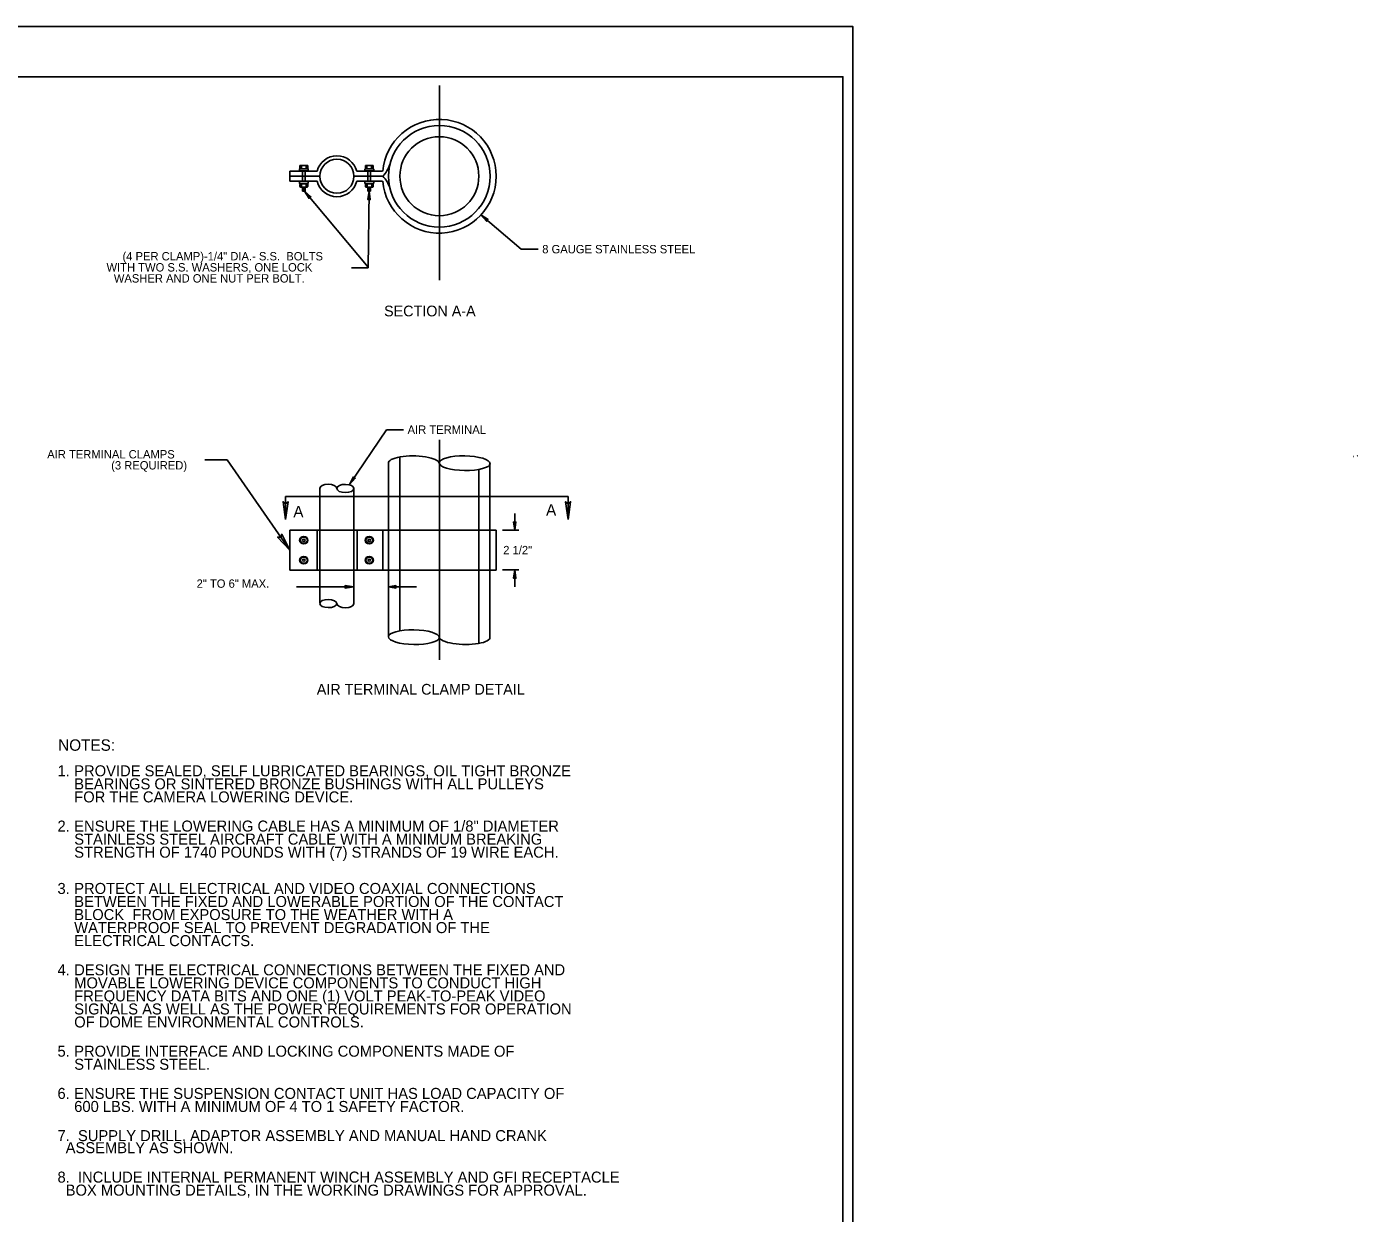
# Model space of a CAD drawing. Extents: x 506709 to 507908, y 495516 to 496176.
# Drawn here: x 507509.6 to 507908.4, y 495820.8 to 496176.4 of the extents above; entities that cross this region are included whole.
import ezdxf

# ---------------------------------------------------------------- set-up
doc = ezdxf.new("R2010")
doc.units = 0
doc.layers.add('1', color=7, linetype='Continuous')
doc.layers.add('41', color=7, linetype='Continuous')

msp = doc.modelspace()

# ---------------------------------------------------------------- linework, layer by layer
at = {"layer": '1'}
for p, q in [((507757.26, 496176.37), (506709.09, 496176.37)), ((507754.26, 496161.37), (506764.26, 496161.37)), ((507633.33, 496100.43), (507633.33, 496158.71)), ((507754.26, 495531.37), (507754.26, 496161.37)), ((507591.53, 496134.76), (507593.87, 496134.76)), ((507591.53, 496134.76), (507591.53, 496133.78)), ((507591.98, 496134.76), (507591.98, 496133.78)), ((507593.41, 496134.76), (507593.41, 496133.78)), ((507593.87, 496134.76), (507593.87, 496133.78)), ((507611.16, 496134.76), (507613.5, 496134.76)), ((507611.16, 496134.76), (507611.16, 496133.78)), ((507611.61, 496134.76), (507611.61, 496133.78)), ((507613.04, 496134.76), (507613.04, 496133.78)), ((507613.5, 496134.76), (507613.5, 496133.78)), ((507596.71, 496133.04), (507588.5, 496133.04)), ((507588.5, 496133.04), (507588.5, 496130.05)), ((507588.5, 496131.54), (507597.55, 496131.54)), ((507591.38, 496133.29), (507591.38, 496133.63)), ((507591.53, 496133.78), (507593.87, 496133.78)), ((507591.55, 496133.78), (507593.86, 496133.78)), ((507591.55, 496133.14), (507593.86, 496133.14)), ((507592.31, 496133.14), (507592.31, 496129.94)), ((507593.09, 496133.14), (507593.09, 496129.94)), ((507593.87, 496133.78), (507593.87, 496133.78)), ((507594.02, 496133.63), (507594.02, 496133.29)), ((507607.73, 496131.53), (507616.36, 496131.53)), ((507616.27, 496133.04), (507608.58, 496133.04)), ((507611.01, 496133.29), (507611.01, 496133.63)), ((507611.16, 496133.78), (507613.5, 496133.78)), ((507611.17, 496133.78), (507613.49, 496133.78)), ((507611.17, 496133.14), (507613.49, 496133.14)), ((507611.94, 496133.14), (507611.94, 496129.94)), ((507612.72, 496133.14), (507612.72, 496129.94)), ((507613.5, 496133.78), (507613.5, 496133.78)), ((507613.65, 496133.63), (507613.65, 496133.29)), ((507596.71, 496130.05), (507588.5, 496130.05)), ((507591.38, 496129.45), (507591.38, 496129.79)), ((507591.53, 496128.43), (507591.53, 496129.1)), ((507591.55, 496129.94), (507593.86, 496129.94)), ((507591.55, 496129.3), (507593.86, 496129.3)), ((507591.69, 496129.25), (507593.71, 496129.25)), ((507591.69, 496128.28), (507593.71, 496128.28)), ((507592.04, 496128.43), (507592.04, 496129.1)), ((507592.31, 496127.07), (507592.31, 496128.28)), ((507592.31, 496127.07), (507593.09, 496127.07)), ((507592.43, 496128.22), (507593.03, 496128.22)), ((507592.43, 496128.04), (507593.03, 496128.04)), ((507592.43, 496127.85), (507593.03, 496127.85)), ((507592.43, 496127.65), (507593.03, 496127.65)), ((507592.43, 496127.46), (507593.03, 496127.46)), ((507592.43, 496127.26), (507593.03, 496127.26)), ((507592.96, 496127.07), (507612.03, 496104.33)), ((507593.09, 496127.07), (507593.09, 496128.28)), ((507593.43, 496128.43), (507593.43, 496129.1)), ((507593.87, 496129.1), (507593.87, 496128.43)), ((507594.02, 496129.79), (507594.02, 496129.45)), ((507616.27, 496130.05), (507608.58, 496130.05)), ((507611.01, 496129.45), (507611.01, 496129.79)), ((507611.16, 496128.43), (507611.16, 496129.1)), ((507611.17, 496129.94), (507613.49, 496129.94)), ((507611.17, 496129.3), (507613.49, 496129.3)), ((507611.32, 496129.25), (507613.34, 496129.25)), ((507611.32, 496128.28), (507613.34, 496128.28)), ((507611.67, 496128.43), (507611.67, 496129.1)), ((507611.94, 496127.07), (507611.94, 496128.28)), ((507611.94, 496127.07), (507612.72, 496127.07)), ((507612.29, 496127.07), (507612.03, 496104.12)), ((507612.06, 496128.22), (507612.66, 496128.22)), ((507612.06, 496128.04), (507612.66, 496128.04)), ((507612.06, 496127.85), (507612.66, 496127.85)), ((507612.06, 496127.65), (507612.66, 496127.65)), ((507612.06, 496127.46), (507612.66, 496127.46)), ((507612.06, 496127.26), (507612.66, 496127.26)), ((507612.72, 496127.07), (507612.72, 496128.28)), ((507613.05, 496128.43), (507613.05, 496129.1)), ((507613.5, 496129.1), (507613.5, 496128.43)), ((507613.65, 496129.79), (507613.65, 496129.45)), ((507645.8, 496119.94), (507657.89, 496109.65)), ((507662.91, 496109.65), (507657.89, 496109.65)), ((507607.01, 496104.12), (507612.03, 496104.12)), ((507606.45, 496039.14), (507617.54, 496055.59)), ((507622.55, 496055.59), (507617.54, 496055.59)), ((507633.33, 496052.53), (507633.33, 495986.64)), ((507621.53, 496047.45), (507621.53, 495995.34)), ((507907.2, 496047.61), (507907.31, 496047.61)), ((507907.2, 496047.61), (507907.2, 496047.61)), ((507907.2, 496047.61), (507907.2, 496047.61)), ((507908.42, 496047.82), (507908.43, 496047.83)), ((507908.42, 496047.82), (507908.44, 496047.82)), ((507908.43, 496047.82), (507908.42, 496047.82)), ((507569.76, 496046.56), (507563.02, 496046.56)), ((507588.5, 496019.5), (507569.76, 496046.56)), ((507618.1, 496045.56), (507618.1, 496025.48)), ((507645.15, 496043.67), (507645.15, 495991.56)), ((507648.5, 496045.56), (507648.5, 496025.48)), ((507594.1, 496035.56), (507587.24, 496035.56)), ((507587.24, 496035.56), (507587.24, 496028.7)), ((507594.1, 496035.56), (507665.03, 496035.56)), ((507597.48, 496025.47), (507597.48, 496038.01)), ((507607.73, 496025.48), (507607.73, 496038.02)), ((507665.03, 496035.56), (507671.89, 496035.56)), ((507671.89, 496035.56), (507671.89, 496028.7)), ((507655.92, 496030.49), (507655.92, 496025.48)), ((507588.5, 496025.48), (507588.5, 496013.52)), ((507588.5, 496025.48), (507650.35, 496025.48)), ((507591.54, 496022.49), (507592.12, 496023.4)), ((507592.12, 496023.4), (507593.28, 496023.4)), ((507593.28, 496023.4), (507593.87, 496022.49)), ((507596.71, 496025.48), (507596.71, 496013.52)), ((507597.48, 496025.47), (507597.48, 496013.52)), ((507607.73, 496025.48), (507607.73, 496013.52)), ((507608.68, 496025.48), (507608.68, 496013.52)), ((507611.17, 496022.49), (507611.75, 496023.4)), ((507611.75, 496023.4), (507612.91, 496023.4)), ((507612.91, 496023.4), (507613.5, 496022.49)), ((507616.36, 496025.48), (507616.36, 496013.52)), ((507618.1, 496025.48), (507618.1, 496013.52)), ((507648.5, 496025.48), (507648.5, 496013.52)), ((507650.35, 496025.48), (507650.35, 496013.52)), ((507652.23, 496025.48), (507657.18, 496025.48)), ((507592.12, 496021.58), (507591.54, 496022.49)), ((507593.28, 496021.58), (507592.12, 496021.58)), ((507593.87, 496022.49), (507593.28, 496021.58)), ((507611.75, 496021.58), (507611.17, 496022.49)), ((507612.91, 496021.58), (507611.75, 496021.58)), ((507613.5, 496022.49), (507612.91, 496021.58)), ((507591.54, 496016.51), (507592.12, 496017.42)), ((507592.12, 496015.6), (507591.54, 496016.51)), ((507592.12, 496017.42), (507593.28, 496017.42)), ((507593.28, 496015.6), (507592.12, 496015.6)), ((507593.28, 496017.42), (507593.87, 496016.51)), ((507593.87, 496016.51), (507593.28, 496015.6)), ((507611.17, 496016.51), (507611.75, 496017.42)), ((507611.75, 496015.6), (507611.17, 496016.51)), ((507611.75, 496017.42), (507612.91, 496017.42)), ((507612.91, 496015.6), (507611.75, 496015.6)), ((507612.91, 496017.42), (507613.5, 496016.51)), ((507613.5, 496016.51), (507612.91, 496015.6)), ((507588.5, 496013.52), (507650.35, 496013.52)), ((507597.48, 496013.51), (507597.48, 496003.68)), ((507607.73, 496013.52), (507607.73, 496003.5)), ((507618.1, 496013.52), (507618.1, 495993.44)), ((507648.5, 496013.52), (507648.5, 495993.44)), ((507652.23, 496013.59), (507657.18, 496013.59)), ((507655.92, 496008.57), (507655.92, 496013.59)), ((507607.73, 496008.51), (507590.57, 496008.51)), ((507618.1, 496008.5), (507626.45, 496008.5))]:
    msp.add_line(p, q, dxfattribs=at)
for points in [[(507592.96, 496127.07), (507594.3, 496124.92), (507594.4, 496125.35), (507594.85, 496125.38)], [(507592.96, 496127.07), (507594.3, 496124.92), (507594.4, 496125.35), (507594.85, 496125.38)], [(507612.29, 496127.07), (507611.9, 496124.56), (507612.26, 496124.83), (507612.62, 496124.55)], [(507645.8, 496119.94), (507647.48, 496118.04), (507647.51, 496118.48), (507647.94, 496118.58)], [(507606.45, 496039.14), (507608.15, 496041.03), (507607.71, 496041), (507607.56, 496041.43)], [(507587.24, 496028.7), (507587.99, 496033.99), (507587.24, 496033.42), (507586.48, 496033.99)], [(507671.89, 496028.7), (507672.65, 496033.99), (507671.89, 496033.42), (507671.14, 496033.99)], [(507671.89, 496028.7), (507672.65, 496033.99), (507671.89, 496033.42), (507671.14, 496033.99)], [(507655.92, 496025.48), (507656.28, 496027.99), (507655.92, 496027.72), (507655.56, 496027.99)], [(507655.92, 496025.48), (507656.28, 496027.99), (507655.92, 496027.72), (507655.56, 496027.99)], [(507588.5, 496019.5), (507586.11, 496024.28), (507585.81, 496023.38), (507584.87, 496023.42)], [(507588.5, 496019.5), (507586.11, 496024.28), (507585.81, 496023.38), (507584.87, 496023.42)], [(507655.92, 496013.59), (507655.56, 496011.07), (507655.92, 496011.34), (507656.28, 496011.07)], [(507607.73, 496008.51), (507605.09, 496008.89), (507605.37, 496008.51), (507605.09, 496008.13)], [(507618.1, 496008.5), (507620.29, 496008.13), (507620.06, 496008.5), (507620.29, 496008.88)]]:
    msp.add_lwpolyline(points, close=True, dxfattribs=at)
for radius in [15.23, 15.23, 11.83, 11.83]:
    msp.add_circle((507633.33, 496131.54), radius, dxfattribs=at)
for centre, radius, start, end in [((507633.33, 496131.54), 17.03, 184.9954, 174.9795), ((507602.64, 496131.54), 6.12, 14.1367, 165.8633), ((507602.64, 496131.54), 5.09, 0, 180), ((507609.62, 496138.05), 9.38, 315.9238, 341.5544), ((507602.64, 496131.54), 5.09, 180, 0), ((507609.64, 496124.99), 9.38, 18.5992, 44.2298), ((507602.64, 496131.54), 6.12, 194.136, 345.864)]:
    msp.add_arc(centre, radius, start, end, dxfattribs=at)
for centre, major_axis, ratio, start_param, end_param in [((507591.55, 496133.63), (-0.166, 0), 0.898663, 4.712389, 6.283185), ((507591.55, 496133.29), (-0.166, 0), 0.898663, 0, 1.570796), ((507593.86, 496133.63), (-0.166, 0), 0.898663, 3.141593, 4.712389), ((507593.86, 496133.29), (0.166, 0), 0.898663, 4.712389, 6.283185), ((507611.17, 496133.63), (-0.166, 0), 0.898663, 4.712389, 6.283185), ((507611.17, 496133.29), (-0.166, 0), 0.898663, 0, 1.570796), ((507613.49, 496133.63), (-0.166, 0), 0.898663, 3.141593, 4.712389), ((507613.49, 496133.29), (0.166, 0), 0.898663, 4.712389, 6.283185), ((507591.55, 496129.79), (-0.166, 0), 0.898663, 4.712389, 6.283185), ((507591.55, 496129.45), (-0.166, 0), 0.898663, 0, 1.570796), ((507591.69, 496129.1), (-0.166, 0), 0.898663, 4.712389, 6.283185), ((507591.69, 496128.43), (-0.166, 0), 0.898663, 0, 1.570796), ((507593.71, 496129.1), (-0.166, 0), 0.898663, 3.141593, 4.712389), ((507593.71, 496128.43), (0.166, 0), 0.898663, 4.712389, 6.283185), ((507593.86, 496129.79), (-0.166, 0), 0.898663, 3.141593, 4.712389), ((507593.86, 496129.45), (0.166, 0), 0.898663, 4.712389, 6.283185), ((507611.17, 496129.79), (-0.166, 0), 0.898663, 4.712389, 6.283185), ((507611.17, 496129.45), (-0.166, 0), 0.898663, 0, 1.570796), ((507611.32, 496129.1), (-0.166, 0), 0.898663, 4.712389, 6.283185), ((507611.32, 496128.43), (-0.166, 0), 0.898663, 0, 1.570796), ((507613.34, 496129.1), (-0.166, 0), 0.898663, 3.141593, 4.712389), ((507613.34, 496128.43), (0.166, 0), 0.898663, 4.712389, 6.283185), ((507613.49, 496129.79), (-0.166, 0), 0.898663, 3.141593, 4.712389), ((507613.49, 496129.45), (0.166, 0), 0.898663, 4.712389, 6.283185), ((507625.7, 496045.56), (7.61, -0.11), 0.288653, 0.051766, 3.193412), ((507600.05, 496038.01), (2.56, -0.03), 0.484306, 0.027136, 3.161863), ((507605.17, 496003.5), (-2.56, 0.03), 0.484306, 0.027136, 3.161863), ((507640.9, 495993.44), (-7.61, 0.11), 0.288653, 0.051766, 3.193412)]:
    msp.add_ellipse(centre, major_axis=major_axis, ratio=ratio, start_param=start_param, end_param=end_param, dxfattribs=at)
for centre, major_axis, ratio in [((507640.91, 496045.56), (7.61, -0.11), 0.288653), ((507605.17, 496037.99), (2.56, -0.03), 0.484306), ((507592.7, 496022.49), (1.25, 0), 0.898663), ((507612.33, 496022.49), (1.25, 0), 0.898663), ((507592.7, 496022.49), (0.383, 0), 0.898663), ((507612.33, 496022.49), (0.383, 0), 0.898663), ((507592.7, 496016.51), (1.25, 0), 0.898663), ((507592.7, 496016.51), (0.383, 0), 0.898663), ((507612.33, 496016.51), (1.25, 0), 0.898663), ((507612.33, 496016.51), (0.383, 0), 0.898663), ((507600.05, 496003.52), (-2.56, 0.03), 0.484306), ((507625.69, 495993.44), (-7.61, 0.11), 0.288653)]:
    msp.add_ellipse(centre, major_axis=major_axis, ratio=ratio, dxfattribs=at)
at = {"layer": '41'}
for points in [[(506709.09, 496176.37), (507757.26, 496176.37), (507757.26, 495516.37), (506709.09, 495516.37)], [(506764.26, 496161.37), (507754.26, 496161.37), (507754.26, 495531.37), (506764.26, 495531.37)]]:
    msp.add_lwpolyline(points, close=True, dxfattribs=at)

# ---------------------------------------------------------------- texts
at = {"layer": '1'}
for s, height, p in [('8 GAUGE STAINLESS STEEL', 2.5079, (507664.16, 496108.44)), ('(4 PER CLAMP)-1/4" DIA.- S.S.  BOLTS', 2.5079, (507538.38, 496106.32)), ('WITH TWO S.S. WASHERS, ONE LOCK', 2.5079, (507533.59, 496103)), (' WASHER AND ONE NUT PER BOLT.', 2.5079, (507534.85, 496099.69)), ('SECTION A-A', 3.2129, (507616.76, 496089.56)), ('AIR TERMINAL', 2.5079, (507623.81, 496054.36)), ('AIR TERMINAL CLAMPS', 2.5079, (507515.82, 496046.99)), ('(3 REQUIRED)', 2.5079, (507534.99, 496043.68)), ('2 1/2"', 2.508, (507652.47, 496018.28)), ('2" TO 6" MAX.', 2.5079, (507560.59, 496008.24)), ('AIR TERMINAL CLAMP DETAIL', 3.2129, (507596.6, 495976.22)), ('NOTES: ', 3.42, (507519.12, 495959.4)), ('1.', 3.3, (507518.9, 495951.75)), ('PROVIDE SEALED, SELF LUBRICATED BEARINGS, OIL TIGHT BRONZE ', 3.3, (507523.91, 495951.75)), ('BEARINGS OR SINTERED BRONZE BUSHINGS WITH ALL PULLEYS ', 3.3, (507523.91, 495947.84)), ('FOR THE CAMERA LOWERING DEVICE.', 3.3, (507523.91, 495943.93)), ('2.', 3.3, (507518.9, 495935.19)), ('ENSURE THE LOWERING CABLE HAS A MINIMUM OF 1/8" DIAMETER ', 3.3, (507523.91, 495935.19)), ('STAINLESS STEEL AIRCRAFT CABLE WITH A MINIMUM BREAKING ', 3.3, (507523.91, 495931.28)), ('STRENGTH OF 1740 POUNDS WITH (7) STRANDS OF 19 WIRE EACH.', 3.3, (507523.91, 495927.37)), ('3.', 3.3, (507518.9, 495916.5)), ('PROTECT ALL ELECTRICAL AND VIDEO COAXIAL CONNECTIONS ', 3.3, (507523.91, 495916.5)), ('BETWEEN THE FIXED AND LOWERABLE PORTION OF THE CONTACT ', 3.3, (507523.91, 495912.59)), ('BLOCK  FROM EXPOSURE TO THE WEATHER WITH A ', 3.3, (507523.91, 495908.68)), ('WATERPROOF SEAL TO PREVENT DEGRADATION OF THE ', 3.3, (507523.91, 495904.77)), ('ELECTRICAL CONTACTS.', 3.3, (507523.91, 495900.86)), ('DESIGN THE ELECTRICAL CONNECTIONS BETWEEN THE FIXED AND ', 3.3, (507523.91, 495892.12)), ('4.', 3.3, (507518.9, 495892.12)), ('MOVABLE LOWERING DEVICE COMPONENTS TO CONDUCT HIGH ', 3.3, (507523.91, 495888.21)), ('FREQUENCY DATA BITS AND ONE (1) VOLT PEAK-TO-PEAK VIDEO ', 3.3, (507523.91, 495884.3)), ('SIGNALS AS WELL AS THE POWER REQUIREMENTS FOR OPERATION ', 3.3, (507523.91, 495880.39)), ('OF DOME ENVIRONMENTAL CONTROLS.', 3.3, (507523.91, 495876.49)), ('5.', 3.3, (507518.9, 495867.74)), ('PROVIDE INTERFACE AND LOCKING COMPONENTS MADE OF', 3.3, (507523.91, 495867.74)), ('STAINLESS STEEL.', 3.3, (507523.91, 495863.83)), ('6.', 3.3, (507518.9, 495855.09)), ('ENSURE THE SUSPENSION CONTACT UNIT HAS LOAD CAPACITY OF ', 3.3, (507523.91, 495855.09)), ('600 LBS. WITH A MINIMUM OF 4 TO 1 SAFETY FACTOR.', 3.3, (507523.91, 495851.18)), ('7.  SUPPLY DRILL, ADAPTOR ASSEMBLY AND MANUAL HAND CRANK ', 3.3, (507518.9, 495842.44)), ('  ASSEMBLY AS SHOWN.', 3.3, (507518.9, 495838.83)), ('8.  INCLUDE INTERNAL PERMANENT WINCH ASSEMBLY AND GFI RECEPTACLE ', 3.3, (507518.9, 495830.02)), ('  BOX MOUNTING DETAILS, IN THE WORKING DRAWINGS FOR APPROVAL.', 3.3, (507518.9, 495826.11))]:
    msp.add_text(s, height=height, dxfattribs=at).set_placement(p)
for p in [(507589.57, 496029.34), (507665.31, 496029.85)]:
    msp.add_text('A', height=3.42, rotation=360, dxfattribs=at).set_placement(p)

doc.saveas('drawing.dxf')
